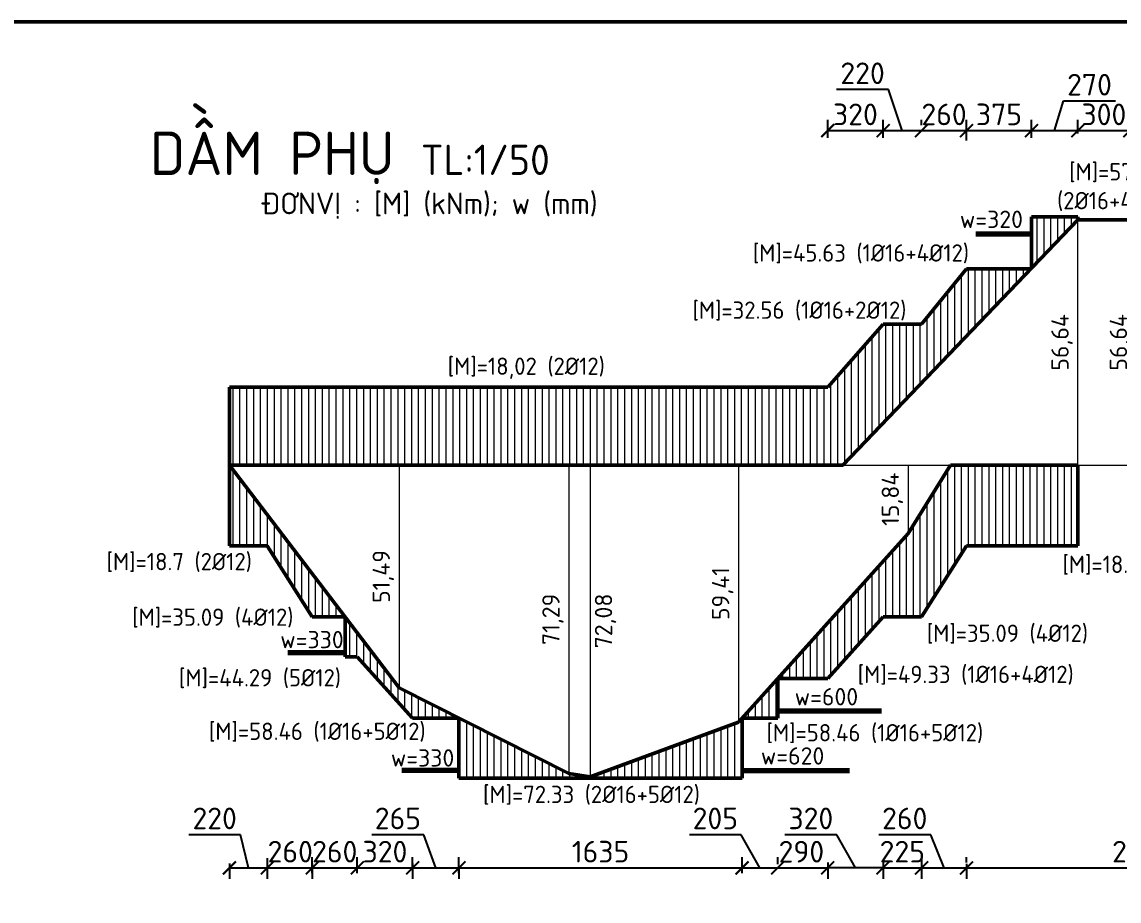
# Model space of a CAD drawing. Header units: millimetres. Extents: x 0 to 4970, y -594 to 1412.
# Drawn here: x 329.6 to 456.3, y -111.6 to -10 of the extents above; entities that cross this region are included whole.
import ezdxf

# ---------------------------------------------------------------- set-up
doc = ezdxf.new("R2010")
doc.units = ezdxf.units.MM
doc.header["$LTSCALE"] = 0.35
doc.header["$PDMODE"] = 3
doc.layers.get('0').update_dxf_attribs({"lineweight": 50})
for name, color, linetype, lineweight in [('Cotthepcat', 3, 'Continuous', 70), ('DuongBaoBieuDo', 2, 'Continuous', 50), ('Kich Thuoc', 1, 'Continuous', 20), ('Ky Hieu', 4, 'Continuous', 20), ('Text', 40, 'Continuous', 20)]:
    doc.layers.add(name, color=color, linetype=linetype, lineweight=lineweight)
doc.styles.get("Standard").update_dxf_attribs({"font": 'isocpeur.ttf'})
doc.styles.add('VN', font='')
doc.styles.get('VN').set_extended_font_data('TCVN 7284')
doc.dimstyles.new('Dim50', dxfattribs={"dimtxt": 2.5, "dimasz": 1.5, "dimexe": 1.25, "dimexo": 0.625, "dimtad": 1, "dimlfac": 50, "dimtxsty": 'Standard', "dimblk": 'ARCHTICK', "dimcen": 2.5, "dimadec": 0, "dimazin": 0, "dimtfac": 1, "dimtmove": 0, "dimatfit": 3, "dimfxl": 1, "dimarcsym": 0})
doc.dimstyles.new('Dim50KT', dxfattribs={"dimtxt": 2.5, "dimasz": 1.5, "dimexe": 1.25, "dimexo": 0.625, "dimtad": 1, "dimlfac": 50, "dimtxsty": 'Standard', "dimblk": 'ARCHTICK', "dimcen": 2.5, "dimse1": 1, "dimse2": 1, "dimsd1": 1, "dimsd2": 1, "dimadec": 0, "dimazin": 0, "dimtfac": 1, "dimtmove": 0, "dimatfit": 3, "dimfxl": 1, "dimarcsym": 0})
doc.dimstyles.new('DimBDB2', dxfattribs={"dimtxt": 2, "dimasz": 1.5, "dimexe": 1.25, "dimexo": 0.625, "dimtad": 1, "dimlfac": 2, "dimtxsty": 'Standard', "dimblk": 'ARCHTICK', "dimcen": 2.5, "dimse1": 1, "dimse2": 1, "dimsd1": 1, "dimsd2": 1, "dimadec": 0, "dimazin": 0, "dimtfac": 1, "dimtmove": 0, "dimatfit": 3, "dimfxl": 1, "dimarcsym": 0})
pattern_1 = [(90, (-9e-13, -594), (-0.79375, 5e-17), [])]

# ---------------------------------------------------------------- blocks, each defined once
blk = doc.blocks.new('*D2210')
at = {"layer": 'Defpoints', "color": 0}
for p in [(439.77, -34.42), (446.17, -34.42), (446.17, -37.58)]:
    blk.add_point(p, dxfattribs=at)
at = {"layer": 'Kich Thuoc', "color": 0, "insert": (441.6, -32.8), "char_height": 2.5, "attachment_point": 5}
blk.add_mtext('{\\H0.8x;w=320}', dxfattribs=at)
blk = doc.blocks.new('_ArchTick')
at = {"color": 0, "linetype": 'ByBlock', "const_width": 0.15}
blk.add_lwpolyline([(-0.5, -0.5), (0.5, 0.5)], dxfattribs=at)
blk = doc.blocks.new('*D2280')
at = {"layer": 'Defpoints', "color": 0}
for p in [(373.19, -61.18), (373.19, -86.93), (373.19, -86.93)]:
    blk.add_point(p, dxfattribs=at)
at = {"layer": 'Kich Thuoc', "color": 0, "insert": (371.36, -74.06), "char_height": 2, "attachment_point": 5, "rotation": 90}
blk.add_mtext('51,49', dxfattribs=at)
blk = doc.blocks.new('*D2281')
at = {"layer": 'Defpoints', "color": 0}
for p in [(392.79, -61.18), (392.79, -96.83), (392.79, -96.83)]:
    blk.add_point(p, dxfattribs=at)
at = {"layer": 'Kich Thuoc', "color": 0, "insert": (390.96, -79.01), "char_height": 2, "attachment_point": 5, "rotation": 90}
blk.add_mtext('71,29', dxfattribs=at)
blk = doc.blocks.new('*D2282')
at = {"layer": 'Defpoints', "color": 0}
for p in [(395.24, -61.18), (395.24, -97.22), (398.86, -97.22)]:
    blk.add_point(p, dxfattribs=at)
at = {"layer": 'Kich Thuoc', "color": 0, "insert": (397.03, -79.2), "char_height": 2, "attachment_point": 5, "rotation": 90}
blk.add_mtext('72,08', dxfattribs=at)
blk = doc.blocks.new('*D2283')
at = {"layer": 'Defpoints', "color": 0}
for p in [(412.39, -61.18), (412.39, -90.89), (412.39, -90.89)]:
    blk.add_point(p, dxfattribs=at)
at = {"layer": 'Kich Thuoc', "color": 0, "insert": (410.56, -76.04), "char_height": 2, "attachment_point": 5, "rotation": 90}
blk.add_mtext('59,41', dxfattribs=at)
blk = doc.blocks.new('*D2284')
at = {"layer": 'Defpoints', "color": 0}
for p in [(431.99, -61.18), (431.99, -69.1), (431.99, -69.1)]:
    blk.add_point(p, dxfattribs=at)
at = {"layer": 'Kich Thuoc', "color": 0, "insert": (430.16, -65.14), "char_height": 2, "attachment_point": 5, "rotation": 90}
blk.add_mtext('15,84', dxfattribs=at)
blk = doc.blocks.new('*D2285')
at = {"layer": 'Defpoints', "color": 0}
for p in [(451.59, -32.86), (451.59, -61.18), (451.59, -61.18)]:
    blk.add_point(p, dxfattribs=at)
at = {"layer": 'Kich Thuoc', "color": 0, "insert": (449.76, -47.02), "char_height": 2, "attachment_point": 5, "rotation": 90}
blk.add_mtext('56,64', dxfattribs=at)
blk = doc.blocks.new('*D2286')
at = {"layer": 'Defpoints', "color": 0}
for p in [(457.59, -32.86), (457.59, -61.18), (458.33, -61.18)]:
    blk.add_point(p, dxfattribs=at)
at = {"layer": 'Kich Thuoc', "color": 0, "insert": (456.5, -47.02), "char_height": 2, "attachment_point": 5, "rotation": 90}
blk.add_mtext('56,64', dxfattribs=at)
blk = doc.blocks.new('*D2213')
at = {"layer": 'Defpoints', "color": 0}
for p in [(446.22, -22.56), (446.22, -23.37), (438.73, -24.31)]:
    blk.add_point(p, dxfattribs=at)
at = {"layer": 'Kich Thuoc', "color": 0, "lineweight": -2}
for p, q in [((438.73, -23.69), (438.73, -21.31)), ((446.22, -22.74), (446.22, -21.31)), ((438.73, -22.56), (446.22, -22.56))]:
    blk.add_line(p, q, dxfattribs=at)
at = {"layer": 'Kich Thuoc', "color": 0, "lineweight": -2, "xscale": 1.5, "yscale": 1.5, "zscale": 1.5, "rotation": 180}
blk.add_blockref('_ArchTick', (438.73, -22.56), dxfattribs=at)
at = {"layer": 'Kich Thuoc', "color": 0, "lineweight": -2, "xscale": 1.5, "yscale": 1.5, "zscale": 1.5}
blk.add_blockref('_ArchTick', (446.22, -22.56), dxfattribs=at)
at = {"layer": 'Kich Thuoc', "color": 0, "insert": (442.47, -20.68), "char_height": 2.5, "attachment_point": 5}
blk.add_mtext('375', dxfattribs=at)
blk = doc.blocks.new('*D2214')
at = {"layer": 'Defpoints', "color": 0}
for p in [(451.59, -22.56), (446.22, -23.99), (451.59, -23.52)]:
    blk.add_point(p, dxfattribs=at)
at = {"layer": 'Kich Thuoc', "color": 0, "lineweight": -2}
for p, q in [((448.9, -22.56), (449.93, -19.12)), ((449.93, -19.12), (455.93, -19.12)), ((446.22, -23.37), (446.22, -21.31)), ((451.59, -22.9), (451.59, -21.31)), ((446.22, -22.56), (451.59, -22.56))]:
    blk.add_line(p, q, dxfattribs=at)
at = {"layer": 'Kich Thuoc', "color": 0, "lineweight": -2, "xscale": 1.5, "yscale": 1.5, "zscale": 1.5, "rotation": 180}
blk.add_blockref('_ArchTick', (446.22, -22.56), dxfattribs=at)
at = {"layer": 'Kich Thuoc', "color": 0, "lineweight": -2, "xscale": 1.5, "yscale": 1.5, "zscale": 1.5}
blk.add_blockref('_ArchTick', (451.59, -22.56), dxfattribs=at)
at = {"layer": 'Kich Thuoc', "color": 0, "insert": (452.93, -17.25), "char_height": 2.5, "attachment_point": 5}
blk.add_mtext('270', dxfattribs=at)
blk = doc.blocks.new('*D2215')
at = {"layer": 'Defpoints', "color": 0}
for p in [(457.59, -22.56), (451.59, -23.52), (457.59, -23.31)]:
    blk.add_point(p, dxfattribs=at)
at = {"layer": 'Kich Thuoc', "color": 0, "lineweight": -2}
for p, q in [((451.59, -22.9), (451.59, -21.31)), ((457.59, -22.68), (457.59, -21.31)), ((451.59, -22.56), (457.59, -22.56))]:
    blk.add_line(p, q, dxfattribs=at)
at = {"layer": 'Kich Thuoc', "color": 0, "lineweight": -2, "xscale": 1.5, "yscale": 1.5, "zscale": 1.5, "rotation": 180}
blk.add_blockref('_ArchTick', (451.59, -22.56), dxfattribs=at)
at = {"layer": 'Kich Thuoc', "color": 0, "lineweight": -2, "xscale": 1.5, "yscale": 1.5, "zscale": 1.5}
blk.add_blockref('_ArchTick', (457.59, -22.56), dxfattribs=at)
at = {"layer": 'Kich Thuoc', "color": 0, "insert": (454.59, -20.68), "char_height": 2.5, "attachment_point": 5}
blk.add_mtext('300', dxfattribs=at)
blk = doc.blocks.new('*D2219')
at = {"layer": 'Defpoints', "color": 0}
for p in [(357.95, -105.98), (363.15, -106.61), (363.15, -107.72)]:
    blk.add_point(p, dxfattribs=at)
at = {"layer": 'Kich Thuoc', "color": 0, "lineweight": -2}
for p, q in [((357.95, -106.61), (357.95, -108.97)), ((363.15, -107.23), (363.15, -108.97)), ((357.95, -107.72), (363.15, -107.72))]:
    blk.add_line(p, q, dxfattribs=at)
at = {"layer": 'Kich Thuoc', "color": 0, "lineweight": -2, "xscale": 1.5, "yscale": 1.5, "zscale": 1.5, "rotation": 180}
blk.add_blockref('_ArchTick', (357.95, -107.72), dxfattribs=at)
at = {"layer": 'Kich Thuoc', "color": 0, "lineweight": -2, "xscale": 1.5, "yscale": 1.5, "zscale": 1.5}
blk.add_blockref('_ArchTick', (363.15, -107.72), dxfattribs=at)
at = {"layer": 'Kich Thuoc', "color": 0, "insert": (360.61, -105.85), "char_height": 2.5, "attachment_point": 5}
blk.add_mtext('260', dxfattribs=at)
blk = doc.blocks.new('*D2237')
at = {"layer": 'Defpoints', "color": 0}
for p in [(363.15, -108.97), (368.35, -107.72), (368.35, -108.97)]:
    blk.add_point(p, dxfattribs=at)
at = {"layer": 'Kich Thuoc', "color": 0, "lineweight": -2}
for p, q in [((363.15, -108.35), (363.15, -106.47)), ((368.35, -108.35), (368.35, -106.47)), ((363.15, -107.72), (368.35, -107.72))]:
    blk.add_line(p, q, dxfattribs=at)
at = {"layer": 'Kich Thuoc', "color": 0, "lineweight": -2, "xscale": 1.5, "yscale": 1.5, "zscale": 1.5, "rotation": 180}
blk.add_blockref('_ArchTick', (363.15, -107.72), dxfattribs=at)
at = {"layer": 'Kich Thuoc', "color": 0, "lineweight": -2, "xscale": 1.5, "yscale": 1.5, "zscale": 1.5}
blk.add_blockref('_ArchTick', (368.35, -107.72), dxfattribs=at)
at = {"layer": 'Kich Thuoc', "color": 0, "insert": (365.75, -105.85), "char_height": 2.5, "attachment_point": 5}
blk.add_mtext('260', dxfattribs=at)
blk = doc.blocks.new('*D2238')
at = {"layer": 'Defpoints', "color": 0}
for p in [(368.35, -108.35), (374.75, -107.72), (374.75, -108.35)]:
    blk.add_point(p, dxfattribs=at)
at = {"layer": 'Kich Thuoc', "color": 0, "lineweight": -2}
for p, q in [((368.35, -107.72), (368.35, -106.47)), ((374.75, -107.72), (374.75, -106.47)), ((368.35, -107.72), (374.75, -107.72))]:
    blk.add_line(p, q, dxfattribs=at)
at = {"layer": 'Kich Thuoc', "color": 0, "lineweight": -2, "xscale": 1.5, "yscale": 1.5, "zscale": 1.5, "rotation": 180}
blk.add_blockref('_ArchTick', (368.35, -107.72), dxfattribs=at)
at = {"layer": 'Kich Thuoc', "color": 0, "lineweight": -2, "xscale": 1.5, "yscale": 1.5, "zscale": 1.5}
blk.add_blockref('_ArchTick', (374.75, -107.72), dxfattribs=at)
at = {"layer": 'Kich Thuoc', "color": 0, "insert": (371.55, -105.85), "char_height": 2.5, "attachment_point": 5}
blk.add_mtext('320', dxfattribs=at)
blk = doc.blocks.new('*D2239')
at = {"layer": 'Defpoints', "color": 0}
for p in [(353.59, -106.61), (357.95, -106.97), (357.95, -107.72)]:
    blk.add_point(p, dxfattribs=at)
at = {"layer": 'Kich Thuoc', "color": 0, "lineweight": -2}
for p, q in [((354.88, -103.89), (348.88, -103.89)), ((355.77, -107.72), (354.88, -103.89)), ((353.59, -107.23), (353.59, -108.97)), ((357.95, -107.6), (357.95, -108.97)), ((353.59, -107.72), (357.95, -107.72))]:
    blk.add_line(p, q, dxfattribs=at)
at = {"layer": 'Kich Thuoc', "color": 0, "lineweight": -2, "xscale": 1.5, "yscale": 1.5, "zscale": 1.5, "rotation": 180}
blk.add_blockref('_ArchTick', (353.59, -107.72), dxfattribs=at)
at = {"layer": 'Kich Thuoc', "color": 0, "lineweight": -2, "xscale": 1.5, "yscale": 1.5, "zscale": 1.5}
blk.add_blockref('_ArchTick', (357.95, -107.72), dxfattribs=at)
at = {"layer": 'Kich Thuoc', "color": 0, "insert": (351.88, -102.01), "char_height": 2.5, "attachment_point": 5}
blk.add_mtext('220', dxfattribs=at)
blk = doc.blocks.new('*D2240')
at = {"layer": 'Defpoints', "color": 0}
for p in [(374.75, -106.61), (380.09, -106.97), (380.09, -107.72)]:
    blk.add_point(p, dxfattribs=at)
at = {"layer": 'Kich Thuoc', "color": 0, "lineweight": -2}
for p, q in [((376.04, -103.89), (370.04, -103.89)), ((377.42, -107.72), (376.04, -103.89)), ((374.75, -107.23), (374.75, -108.97)), ((380.09, -107.6), (380.09, -108.97)), ((374.75, -107.72), (380.09, -107.72))]:
    blk.add_line(p, q, dxfattribs=at)
at = {"layer": 'Kich Thuoc', "color": 0, "lineweight": -2, "xscale": 1.5, "yscale": 1.5, "zscale": 1.5, "rotation": 180}
blk.add_blockref('_ArchTick', (374.75, -107.72), dxfattribs=at)
at = {"layer": 'Kich Thuoc', "color": 0, "lineweight": -2, "xscale": 1.5, "yscale": 1.5, "zscale": 1.5}
blk.add_blockref('_ArchTick', (380.09, -107.72), dxfattribs=at)
at = {"layer": 'Kich Thuoc', "color": 0, "insert": (373.04, -102.01), "char_height": 2.5, "attachment_point": 5}
blk.add_mtext('265', dxfattribs=at)
blk = doc.blocks.new('*D2241')
at = {"layer": 'Defpoints', "color": 0}
for p in [(380.09, -108.97), (412.81, -107.72), (412.81, -108.97)]:
    blk.add_point(p, dxfattribs=at)
at = {"layer": 'Kich Thuoc', "color": 0, "lineweight": -2}
for p, q in [((380.09, -108.35), (380.09, -106.47)), ((412.81, -108.35), (412.81, -106.47)), ((380.09, -107.72), (412.81, -107.72))]:
    blk.add_line(p, q, dxfattribs=at)
at = {"layer": 'Kich Thuoc', "color": 0, "lineweight": -2, "xscale": 1.5, "yscale": 1.5, "zscale": 1.5, "rotation": 180}
blk.add_blockref('_ArchTick', (380.09, -107.72), dxfattribs=at)
at = {"layer": 'Kich Thuoc', "color": 0, "lineweight": -2, "xscale": 1.5, "yscale": 1.5, "zscale": 1.5}
blk.add_blockref('_ArchTick', (412.81, -107.72), dxfattribs=at)
at = {"layer": 'Kich Thuoc', "color": 0, "insert": (396.45, -105.85), "char_height": 2.5, "attachment_point": 5}
blk.add_mtext('1635', dxfattribs=at)
blk = doc.blocks.new('*D2242')
at = {"layer": 'Defpoints', "color": 0}
for p in [(412.81, -108.97), (416.92, -107.72), (416.92, -107.93)]:
    blk.add_point(p, dxfattribs=at)
at = {"layer": 'Kich Thuoc', "color": 0, "lineweight": -2}
for p, q in [((412.71, -103.89), (406.71, -103.89)), ((414.87, -107.72), (412.71, -103.89)), ((412.81, -108.35), (412.81, -106.47)), ((416.92, -107.31), (416.92, -106.47)), ((412.81, -107.72), (416.92, -107.72))]:
    blk.add_line(p, q, dxfattribs=at)
at = {"layer": 'Kich Thuoc', "color": 0, "lineweight": -2, "xscale": 1.5, "yscale": 1.5, "zscale": 1.5, "rotation": 180}
blk.add_blockref('_ArchTick', (412.81, -107.72), dxfattribs=at)
at = {"layer": 'Kich Thuoc', "color": 0, "lineweight": -2, "xscale": 1.5, "yscale": 1.5, "zscale": 1.5}
blk.add_blockref('_ArchTick', (416.92, -107.72), dxfattribs=at)
at = {"layer": 'Kich Thuoc', "color": 0, "insert": (409.71, -102.01), "char_height": 2.5, "attachment_point": 5}
blk.add_mtext('205', dxfattribs=at)
blk = doc.blocks.new('*D2243')
at = {"layer": 'Defpoints', "color": 0}
for p in [(422.69, -106.47), (416.92, -107.93), (422.69, -107.72)]:
    blk.add_point(p, dxfattribs=at)
at = {"layer": 'Kich Thuoc', "color": 0, "lineweight": -2}
for p, q in [((416.92, -107.31), (416.92, -106.47)), ((422.69, -107.1), (422.69, -108.97)), ((416.92, -107.72), (422.69, -107.72))]:
    blk.add_line(p, q, dxfattribs=at)
at = {"layer": 'Kich Thuoc', "color": 0, "lineweight": -2, "xscale": 1.5, "yscale": 1.5, "zscale": 1.5, "rotation": 180}
blk.add_blockref('_ArchTick', (416.92, -107.72), dxfattribs=at)
at = {"layer": 'Kich Thuoc', "color": 0, "lineweight": -2, "xscale": 1.5, "yscale": 1.5, "zscale": 1.5}
blk.add_blockref('_ArchTick', (422.69, -107.72), dxfattribs=at)
at = {"layer": 'Kich Thuoc', "color": 0, "insert": (419.65, -103.77), "char_height": 2.5, "attachment_point": 5}
blk.add_mtext('\\P290', dxfattribs=at)
blk = doc.blocks.new('*D2244')
at = {"layer": 'Defpoints', "color": 0}
for p in [(429.09, -106.47), (433.53, -106.47), (433.53, -107.72)]:
    blk.add_point(p, dxfattribs=at)
at = {"layer": 'Kich Thuoc', "color": 0, "lineweight": -2}
for p, q in [((429.09, -107.1), (429.09, -108.97)), ((433.53, -107.1), (433.53, -108.97)), ((429.09, -107.72), (433.53, -107.72))]:
    blk.add_line(p, q, dxfattribs=at)
at = {"layer": 'Kich Thuoc', "color": 0, "lineweight": -2, "xscale": 1.5, "yscale": 1.5, "zscale": 1.5, "rotation": 180}
blk.add_blockref('_ArchTick', (429.09, -107.72), dxfattribs=at)
at = {"layer": 'Kich Thuoc', "color": 0, "lineweight": -2, "xscale": 1.5, "yscale": 1.5, "zscale": 1.5}
blk.add_blockref('_ArchTick', (433.53, -107.72), dxfattribs=at)
at = {"layer": 'Kich Thuoc', "color": 0, "insert": (431.31, -105.85), "char_height": 2.5, "attachment_point": 5}
blk.add_mtext('225', dxfattribs=at)
blk = doc.blocks.new('*D2245')
at = {"layer": 'Defpoints', "color": 0}
for p in [(429.09, -107.1), (422.69, -107.72), (422.69, -107.72)]:
    blk.add_point(p, dxfattribs=at)
at = {"layer": 'Kich Thuoc', "color": 0, "lineweight": -2}
for p, q in [((423.74, -103.89), (417.74, -103.89)), ((425.89, -107.72), (423.74, -103.89)), ((429.09, -107.72), (422.69, -107.72)), ((422.69, -108.35), (422.69, -108.97)), ((429.09, -107.72), (429.09, -108.97))]:
    blk.add_line(p, q, dxfattribs=at)
at = {"layer": 'Kich Thuoc', "color": 0, "lineweight": -2, "xscale": 1.5, "yscale": 1.5, "zscale": 1.5, "rotation": 180}
blk.add_blockref('_ArchTick', (422.69, -107.72), dxfattribs=at)
at = {"layer": 'Kich Thuoc', "color": 0, "lineweight": -2, "xscale": 1.5, "yscale": 1.5, "zscale": 1.5}
blk.add_blockref('_ArchTick', (429.09, -107.72), dxfattribs=at)
at = {"layer": 'Kich Thuoc', "color": 0, "insert": (420.74, -102.01), "char_height": 2.5, "attachment_point": 5}
blk.add_mtext('320', dxfattribs=at)
blk = doc.blocks.new('*D2246')
at = {"layer": 'Defpoints', "color": 0}
for p in [(433.53, -105.99), (438.73, -106.61), (438.73, -107.73)]:
    blk.add_point(p, dxfattribs=at)
at = {"layer": 'Kich Thuoc', "color": 0, "lineweight": -2}
for p, q in [((434.59, -103.89), (428.59, -103.89)), ((436.13, -107.73), (434.59, -103.89)), ((433.53, -106.61), (433.53, -108.98)), ((438.73, -107.24), (438.73, -108.98)), ((433.53, -107.73), (438.73, -107.73))]:
    blk.add_line(p, q, dxfattribs=at)
at = {"layer": 'Kich Thuoc', "color": 0, "lineweight": -2, "xscale": 1.5, "yscale": 1.5, "zscale": 1.5, "rotation": 180}
blk.add_blockref('_ArchTick', (433.53, -107.73), dxfattribs=at)
at = {"layer": 'Kich Thuoc', "color": 0, "lineweight": -2, "xscale": 1.5, "yscale": 1.5, "zscale": 1.5}
blk.add_blockref('_ArchTick', (438.73, -107.73), dxfattribs=at)
at = {"layer": 'Kich Thuoc', "color": 0, "insert": (431.59, -102.01), "char_height": 2.5, "attachment_point": 5}
blk.add_mtext('260', dxfattribs=at)
blk = doc.blocks.new('*D2247')
at = {"layer": 'Defpoints', "color": 0}
for p in [(438.73, -107.73), (479.18, -107.73), (479.18, -107.73)]:
    blk.add_point(p, dxfattribs=at)
at = {"layer": 'Kich Thuoc', "color": 0, "lineweight": -2}
for p, q in [((438.73, -107.1), (438.73, -106.48)), ((479.18, -107.1), (479.18, -106.48)), ((438.73, -107.73), (479.18, -107.73))]:
    blk.add_line(p, q, dxfattribs=at)
at = {"layer": 'Kich Thuoc', "color": 0, "lineweight": -2, "xscale": 1.5, "yscale": 1.5, "zscale": 1.5, "rotation": 180}
blk.add_blockref('_ArchTick', (438.73, -107.73), dxfattribs=at)
at = {"layer": 'Kich Thuoc', "color": 0, "lineweight": -2, "xscale": 1.5, "yscale": 1.5, "zscale": 1.5}
blk.add_blockref('_ArchTick', (479.18, -107.73), dxfattribs=at)
at = {"layer": 'Kich Thuoc', "color": 0, "insert": (458.96, -105.85), "char_height": 2.5, "attachment_point": 5}
blk.add_mtext('2020', dxfattribs=at)
blk = doc.blocks.new('*D2172')
at = {"layer": 'Defpoints', "color": 0}
for p in [(429.09, -22.56), (422.69, -24.01), (429.09, -24.01)]:
    blk.add_point(p, dxfattribs=at)
at = {"layer": 'Kich Thuoc', "color": 0, "lineweight": -2}
for p, q in [((422.69, -23.39), (422.69, -21.31)), ((429.09, -23.39), (429.09, -21.31)), ((422.69, -22.56), (429.09, -22.56))]:
    blk.add_line(p, q, dxfattribs=at)
at = {"layer": 'Kich Thuoc', "color": 0, "lineweight": -2, "xscale": 1.5, "yscale": 1.5, "zscale": 1.5, "rotation": 180}
blk.add_blockref('_ArchTick', (422.69, -22.56), dxfattribs=at)
at = {"layer": 'Kich Thuoc', "color": 0, "lineweight": -2, "xscale": 1.5, "yscale": 1.5, "zscale": 1.5}
blk.add_blockref('_ArchTick', (429.09, -22.56), dxfattribs=at)
at = {"layer": 'Kich Thuoc', "color": 0, "insert": (425.89, -20.68), "char_height": 2.5, "attachment_point": 5}
blk.add_mtext('320', dxfattribs=at)
blk = doc.blocks.new('_None')
blk = doc.blocks.new('*D2173')
at = {"layer": 'Defpoints', "color": 0}
for p in [(433.52, -22.56), (433.52, -22.56), (429.09, -24.01)]:
    blk.add_point(p, dxfattribs=at)
at = {"layer": 'Kich Thuoc', "color": 0, "lineweight": -2}
for p, q in [((429.72, -17.8), (423.72, -17.8)), ((431.31, -22.56), (429.72, -17.8)), ((429.09, -23.39), (429.09, -21.31)), ((433.52, -21.93), (433.52, -21.31)), ((429.09, -22.56), (433.52, -22.56))]:
    blk.add_line(p, q, dxfattribs=at)
at = {"layer": 'Kich Thuoc', "color": 0, "lineweight": -2, "xscale": 1.5, "yscale": 1.5, "zscale": 1.5, "rotation": 180}
blk.add_blockref('_ArchTick', (429.09, -22.56), dxfattribs=at)
at = {"layer": 'Kich Thuoc', "color": 0, "lineweight": -2, "xscale": 1.5, "yscale": 1.5, "zscale": 1.5}
blk.add_blockref('_ArchTick', (433.52, -22.56), dxfattribs=at)
at = {"layer": 'Kich Thuoc', "color": 0, "insert": (426.72, -15.93), "char_height": 2.5, "attachment_point": 5}
blk.add_mtext('220', dxfattribs=at)
blk = doc.blocks.new('*D2174')
at = {"layer": 'Defpoints', "color": 0}
for p in [(433.52, -22.56), (438.73, -22.56), (438.73, -22.56)]:
    blk.add_point(p, dxfattribs=at)
at = {"layer": 'Kich Thuoc', "color": 0, "lineweight": -2}
for p, q in [((433.52, -21.93), (433.52, -21.31)), ((438.73, -21.93), (438.73, -21.31)), ((433.52, -22.56), (438.73, -22.56))]:
    blk.add_line(p, q, dxfattribs=at)
at = {"layer": 'Kich Thuoc', "color": 0, "lineweight": -2, "xscale": 1.5, "yscale": 1.5, "zscale": 1.5, "rotation": 180}
blk.add_blockref('_ArchTick', (433.52, -22.56), dxfattribs=at)
at = {"layer": 'Kich Thuoc', "color": 0, "lineweight": -2, "xscale": 1.5, "yscale": 1.5, "zscale": 1.5}
blk.add_blockref('_ArchTick', (438.73, -22.56), dxfattribs=at)
at = {"layer": 'Kich Thuoc', "color": 0, "insert": (436.13, -20.68), "char_height": 2.5, "attachment_point": 5}
blk.add_mtext('260', dxfattribs=at)
blk = doc.blocks.new('*D2193')
at = {"layer": 'Defpoints', "color": 0}
for p in [(416.92, -89.57), (428.92, -89.57), (428.92, -89.57)]:
    blk.add_point(p, dxfattribs=at)
at = {"layer": 'Kich Thuoc', "color": 0, "insert": (422.54, -87.95), "char_height": 2.5, "attachment_point": 5}
blk.add_mtext('{\\H0.8x;w=600}', dxfattribs=at)
blk = doc.blocks.new('*D2194')
at = {"layer": 'Defpoints', "color": 0}
for p in [(412.81, -96.41), (425.21, -96.41), (425.21, -96.41)]:
    blk.add_point(p, dxfattribs=at)
at = {"layer": 'Kich Thuoc', "color": 0, "insert": (418.63, -94.79), "char_height": 2.5, "attachment_point": 5}
blk.add_mtext('{\\H0.8x;w=620}', dxfattribs=at)
blk = doc.blocks.new('*D2195')
at = {"layer": 'Defpoints', "color": 0}
for p in [(372.59, -96.64), (379.19, -96.64), (379.19, -96.64)]:
    blk.add_point(p, dxfattribs=at)
at = {"layer": 'Kich Thuoc', "color": 0, "insert": (375.89, -95.02), "char_height": 2.5, "attachment_point": 5}
blk.add_mtext('{\\H0.8x;w=330}', dxfattribs=at)
blk = doc.blocks.new('*D2196')
at = {"layer": 'Defpoints', "color": 0}
for p in [(359.82, -82.98), (366.42, -82.98), (366.42, -82.98)]:
    blk.add_point(p, dxfattribs=at)
at = {"layer": 'Kich Thuoc', "color": 0, "insert": (363.12, -81.35), "char_height": 2.5, "attachment_point": 5}
blk.add_mtext('{\\H0.8x;w=330}', dxfattribs=at)

msp = doc.modelspace()

# ---------------------------------------------------------------- hatches: boundary and pattern name
at = {"layer": 'Ky Hieu'}
h = msp.add_hatch(dxfattribs=at)
h.set_pattern_fill('LINE', color=256, scale=0.25, angle=90, style=0)
h.set_pattern_definition(pattern_1)
h.paths.add_polyline_path([(446.180673, -38.503132), (438.730863, -38.503132), (433.530863, -44.903132), (429.088741, -44.903132), (422.688741, -52.173132), (353.586868, -52.173132), (353.586868, -61.183132), (424.440868, -61.183132)])
h.paths.add_polyline_path([(451.586868, -32.863132), (451.586868, -32.533132), (446.21591, -32.533132), (446.21591, -38.466371)])
h.paths.add_polyline_path([(465.381231, -32.533132), (457.586868, -32.533132), (457.586868, -32.863132), (465.381231, -39.353132)])
h.paths.add_polyline_path([(473.127555, -39.353132), (465.381231, -39.353132), (473.127555, -45.803132)])
h.paths.add_polyline_path([(479.161251, -45.803132), (473.127555, -45.803132), (477.186868, -49.183132), (496.786868, -56.233132), (516.386868, -57.383132), (535.986868, -50.368132), (542.433497, -45.783132), (535.839276, -45.783132), (529.439276, -52.173132), (485.561251, -52.173132)])
h.paths.add_polyline_path([(551.474243, -39.353132), (542.433497, -39.353132), (542.433497, -45.783132)])
h.paths.add_polyline_path([(555.586868, -36.428132), (555.586868, -35.853132), (551.474243, -35.853132), (551.474243, -39.353132)])
h.paths.add_polyline_path([(565.488195, -35.853132), (561.586868, -35.853132), (561.586868, -36.428132), (565.488195, -39.353132)])
h.paths.add_polyline_path([(573.010754, -39.353132), (565.488195, -39.353132), (573.010754, -44.993132)])
h.paths.add_polyline_path([(583.527254, -44.993132), (573.010754, -44.993132), (581.186868, -51.123132), (600.786868, -58.608132), (610.586868, -58.608132), (610.586868, -52.173132), (588.727254, -52.173132)])
h = msp.add_hatch(dxfattribs=at)
h.set_pattern_fill('LINE', color=256, scale=0.25, angle=90, style=0)
h.set_pattern_definition(pattern_1)
h.paths.add_polyline_path([(353.586868, -61.183132), (353.586868, -70.533132), (357.947909, -70.533132), (363.147909, -78.733132), (366.947909, -78.733132)])
h.paths.add_polyline_path([(373.186868, -86.928132), (366.947909, -78.733132), (366.947909, -83.333132), (368.347909, -83.333132), (374.747909, -90.413132), (380.086464, -90.413132)])
h.paths.add_polyline_path([(380.086464, -90.413132), (380.086464, -97.353132), (412.814227, -97.353132), (412.814227, -90.413132), (412.386868, -90.888132), (395.236868, -97.223132), (392.786868, -96.828132)])
h.paths.add_polyline_path([(416.916866, -85.853132), (412.814227, -90.413132), (416.916866, -90.413132)])
h.paths.add_polyline_path([(429.088741, -78.733132), (433.530863, -78.733132), (438.730863, -70.533132), (451.586868, -70.533132), (451.586868, -61.183132), (436.886868, -61.183132), (431.986868, -69.103132), (416.916866, -85.853132), (422.688741, -85.853132)])
h.paths.add_polyline_path([(472.286868, -61.183132), (457.586868, -61.183132), (457.586868, -70.533132), (479.184752, -70.533132), (485.561251, -78.673132), (490.00606, -78.673132), (477.186868, -68.313132)])
h.paths.add_polyline_path([(496.786868, -84.153132), (490.00606, -78.673132), (490.00606, -86.693132), (523.167676, -86.693132), (523.167676, -78.673132), (516.386868, -84.153132), (506.586868, -85.938132)])
h.paths.add_polyline_path([(535.815775, -70.533132), (555.586868, -70.533132), (555.586868, -61.183132), (540.886868, -61.183132), (535.986868, -68.313132), (523.167676, -78.673132), (529.439276, -78.673132)])
h.paths.add_polyline_path([(576.286868, -61.183132), (561.586868, -61.183132), (561.586868, -70.542247), (583.527254, -70.533132), (588.727254, -78.733132), (594.082419, -78.733132), (581.186868, -68.308132)])
h.paths.add_polyline_path([(600.786868, -84.153132), (594.082419, -78.733132), (594.082419, -86.693132), (610.586868, -86.693132), (610.586868, -85.938132)])

# ---------------------------------------------------------------- linework, layer by layer
msp.add_lwpolyline([(20, -584), (830, -584), (830, -10), (20, -10)], close=True)
at = {"layer": 'Cotthepcat'}
for p, q in [((446.21591, -34.533132), (439.81591, -34.533132)), ((366.947909, -82.864715), (360.347909, -82.864715)), ((416.916866, -89.582906), (428.916866, -89.582906)), ((380.086464, -96.49129), (373.486464, -96.49129)), ((412.814227, -96.49129), (425.214227, -96.49129))]:
    msp.add_line(p, q, dxfattribs=at)
at = {"layer": 'DuongBaoBieuDo'}
for p, q in [((446.21591, -38.503132), (446.21591, -32.533132)), ((451.586868, -32.533132), (446.21591, -32.533132)), ((446.21591, -32.533132), (446.21591, -38.503132)), ((451.586868, -32.863132), (451.586868, -32.533132)), ((438.730863, -38.503132), (433.530863, -44.903132)), ((438.730863, -38.503132), (433.530863, -44.903132)), ((438.730863, -38.503132), (446.21591, -38.503132)), ((446.21591, -38.503132), (438.730863, -38.503132)), ((429.088741, -44.903132), (422.688741, -52.173132)), ((429.081923, -44.903132), (422.688741, -52.173132)), ((429.081923, -44.903132), (433.524045, -44.903132)), ((433.530863, -44.903132), (429.081923, -44.903132)), ((353.586868, -52.173132), (422.688741, -52.173132)), ((422.688741, -52.173132), (353.586868, -52.173132)), ((353.586868, -52.173132), (353.586868, -61.183132)), ((353.586868, -61.183132), (353.586868, -70.533132)), ((353.586868, -61.183132), (373.186868, -86.928132)), ((353.586868, -61.183132), (353.586868, -70.533132)), ((431.986868, -69.103132), (436.886868, -61.183132)), ((436.886868, -61.183132), (451.586868, -61.183132)), ((451.586868, -61.183132), (451.586868, -70.533132)), ((412.386868, -90.888132), (431.986868, -69.103132)), ((357.947909, -70.533132), (353.586868, -70.533132)), ((353.586868, -70.533132), (357.947909, -70.533132)), ((357.947909, -70.533132), (363.147909, -78.733132)), ((357.947909, -70.533132), (363.147909, -78.733132)), ((433.530863, -78.733132), (438.730863, -70.533132)), ((433.530863, -78.733132), (438.730863, -70.533132)), ((438.730863, -70.533132), (451.586868, -70.533132)), ((366.947909, -78.733132), (363.147909, -78.733132)), ((363.147909, -78.733132), (366.947909, -78.733132)), ((366.947909, -78.733132), (366.947909, -83.333132)), ((366.947909, -78.733132), (366.947909, -83.333132)), ((422.688741, -85.853132), (429.088741, -78.733132)), ((422.688741, -85.853132), (429.088741, -78.733132)), ((429.088741, -78.733132), (433.530863, -78.733132)), ((429.088741, -78.733132), (433.530863, -78.733132)), ((368.347909, -83.333132), (366.947909, -83.333132)), ((366.947909, -83.333132), (368.347909, -83.333132)), ((368.347909, -83.333132), (374.747909, -90.413132)), ((368.347909, -83.333132), (374.747909, -90.413132)), ((422.688741, -85.853132), (416.916866, -85.853132)), ((416.916866, -85.853132), (416.916866, -90.413132)), ((416.916866, -90.413132), (416.916866, -85.853132)), ((416.916866, -85.853132), (422.688741, -85.853132)), ((373.186868, -86.928132), (392.786868, -96.828132)), ((380.086464, -90.413132), (374.747909, -90.413132)), ((374.747909, -90.413132), (380.086464, -90.413132)), ((380.086464, -90.413132), (380.086464, -97.353132)), ((380.086464, -90.413132), (380.086464, -97.353132)), ((395.236868, -97.223132), (412.386868, -90.888132)), ((416.916866, -90.413132), (412.814227, -90.413132)), ((412.814227, -90.413132), (412.814227, -97.353132)), ((412.814227, -97.353132), (412.814227, -90.413132)), ((412.814227, -90.413132), (416.916866, -90.413132)), ((380.086464, -97.353132), (412.814227, -97.353132)), ((380.086464, -97.353132), (412.814227, -97.353132)), ((392.786868, -96.828132), (395.236868, -97.223132))]:
    msp.add_line(p, q, dxfattribs=at)
msp.add_lwpolyline([(610.586868, -58.608132), (600.786868, -58.608132), (581.186868, -51.123132), (561.586868, -36.428132), (555.586868, -36.428132), (535.986868, -50.368132), (516.386868, -57.383132), (496.786868, -56.233132), (477.186868, -49.183132), (457.586868, -32.863132), (451.586868, -32.863132), (424.440868, -61.183132), (353.586868, -61.183132)], dxfattribs=at)
at = {"layer": 'Kich Thuoc'}
msp.add_line((353.586868, -61.183132), (457.586868, -61.183132), dxfattribs=at)
at = {"layer": 'Ky Hieu'}
for p, q in [((424.440868, -61.183132), (451.586868, -32.863132)), ((451.586868, -61.183132), (451.586868, -32.863132)), ((451.586868, -32.863132), (457.586868, -32.863132)), ((373.186868, -86.928132), (353.586868, -61.183132)), ((373.186868, -61.183132), (373.186868, -86.928132)), ((392.786868, -61.183132), (392.786868, -96.828132)), ((395.236868, -61.183132), (395.236868, -97.223132)), ((412.386868, -61.183132), (412.386868, -90.888132)), ((431.986868, -61.183132), (431.986868, -69.103132)), ((431.986868, -69.103132), (436.886868, -61.183132)), ((431.986868, -69.103132), (412.386868, -90.888132)), ((373.186868, -86.928132), (392.786868, -96.828132)), ((395.236868, -97.223132), (412.386868, -90.888132)), ((392.786868, -96.828132), (395.236868, -97.223132))]:
    msp.add_line(p, q, dxfattribs=at)

# ---------------------------------------------------------------- texts
at = {"layer": 'Text', "style": 'VN'}
for s, insert, char_height, width, attachment_point in [('^IDẦM PHỤ {\\H0.7x;TL:1/50}', (365.979723, -28.726266), 5, 119.00779123, 8), ('[M]=57.30 \\P(2%%C16+4%%C12)', (455.860504, -29.073799), 2, 28.27522987, 5), ('ĐƠNVỊ : [M] (kNm); w (mm)', (376.687599, -31.23026), 2.5, 43.36754411, 5), ('[M]=45.63 (1%%C16+4%%C12)', (426.526677, -36.785664), 2, 27.07398563, 5), ('[M]=32.56 (1%%C16+2%%C12)', (419.428218, -43.393575), 2, 26.17992641, 5), ('[M]=18,02 (2%%C12)', (387.874265, -50.002173), 2, 21.56272033, 5), ('[M]=18.7 (2%%C12)', (347.79086, -72.442465), 2, 20.26555178, 5), ('[M]=18.7 (2%%C12)', (458.19502, -72.75931), 2, 18.21128727, 5), ('[M]=35.09 (4%%C12)', (351.665042, -78.8628), 2, 24.37985567, 5), ('[M]=35.09 (4%%C12)', (443.448632, -80.718646), 2, 24.64228355, 5), ('[M]=44.29 (5%%C12)', (357.116913, -85.863392), 2, 24.37985567, 5), ('[M]=49.33 (1%%C16+4%%C12)', (438.632783, -85.471835), 2, 28.84146846, 5), ('[M]=58.46 (1%%C16+5%%C12)', (363.735689, -92.04735), 2, 26.1519354, 5), ('[M]=58.46 (1%%C16+5%%C12)', (428.141447, -92.212551), 2, 32.51574113, 5), ('[M]=72.33 (2%%C16+5%%C12)', (395.407569, -99.336807), 2, 26.69366199, 5)]:
    msp.add_mtext(s, dxfattribs=dict(at, insert=insert, char_height=char_height, width=width, attachment_point=attachment_point))

# ---------------------------------------------------------------- dimensions: what is measured, and where the dimension line sits
at = {"layer": 'Kich Thuoc'}
for base, p1, p2, text, override, picture, middle in [((433.524045, -22.558791), (429.088741, -24.013888), (433.524045, -22.558791), '220', {"dimtmove": 1, "dimldrblk": 'None'}, '*D2173', (429.094568, -17.802835)), ((438.730863, -22.558791), (433.524045, -22.558791), (438.730863, -22.558791), '260', {"dimtmove": 1, "dimldrblk": 'None'}, '*D2174', (436.127454, -22.558791)), ((422.688741, -107.724637), (416.916866, -107.933327), (422.688741, -106.474637), '\\P290', {"dimtmove": 1}, '*D2243', (419.652812, -107.724637)), ((357.952403, -107.724637), (353.586868, -106.608909), (357.952403, -106.974637), '220', {"dimtmove": 1}, '*D2239', (354.253374, -103.887801)), ((380.086464, -107.724637), (374.747909, -106.608909), (380.086464, -106.974637), '265', {"dimtmove": 1}, '*D2240', (375.414415, -103.887801)), ((416.916866, -107.724637), (412.814227, -108.974637), (416.916866, -107.933327), '205', {"dimtmove": 1}, '*D2242', (412.089842, -103.887801))]:
    dim = msp.add_linear_dim(base=base, p1=p1, p2=p2, text=text, dimstyle='Dim50', override=override, dxfattribs=at)
    dim.commit()
    dim.dimension.update_dxf_attribs({"geometry": picture, "text_midpoint": middle, "dimtype": 160})
for base, p1, p2, text, picture, middle in [((451.586868, -22.558791), (446.21591, -23.992332), (451.586868, -23.523642), '270', '*D2214', (450.557639, -17.246291)), ((446.21591, -22.558791), (438.730863, -24.312991), (446.21591, -23.367332), '375', '*D2213', (442.473387, -20.683791))]:
    dim = msp.add_linear_dim(base=base, p1=p1, p2=p2, text=text, dimstyle='Dim50', override={"dimtmove": 1}, dxfattribs=at)
    dim.commit()
    dim.dimension.update_dxf_attribs({"geometry": picture, "text_midpoint": middle})
dim = msp.add_linear_dim(base=(429.088741, -22.558791), p1=(422.688741, -24.013888), p2=(429.088741, -24.013888), dimstyle='Dim50', override={"dimldrblk": 'None'}, dxfattribs=at)
dim.commit()
dim.dimension.update_dxf_attribs({"geometry": '*D2172', "text_midpoint": (425.888741, -20.683791)})
for base, p1, p2, picture, middle in [((457.586868, -22.558791), (451.586868, -23.523642), (457.586868, -23.308791), '*D2215', (454.586868, -22.558791)), ((422.688741, -107.724637), (429.088741, -107.099637), (422.688741, -107.724637), '*D2245', (423.115742, -103.887801)), ((438.726369, -107.729131), (433.526369, -105.988403), (438.726369, -106.613403), '*D2246', (433.969341, -103.887801)), ((363.147909, -107.724637), (357.947909, -105.983909), (363.147909, -106.608909), '*D2219', (360.608674, -107.724637))]:
    dim = msp.add_linear_dim(base=base, p1=p1, p2=p2, dimstyle='Dim50', override={"dimtmove": 1}, dxfattribs=at)
    dim.commit()
    dim.dimension.update_dxf_attribs({"geometry": picture, "text_midpoint": middle, "dimtype": 160})
for base, p1, p2, text, dimstyle, picture, middle in [((446.169017, -34.423634), (439.769017, -34.423634), (446.169017, -37.577868), '{\\H0.8x;w=320}', 'Dim50KT', '*D2210', (441.602336, -34.423634)), ((366.415998, -82.975489), (359.815998, -82.975489), (366.415998, -82.975489), '{\\H0.8x;w=<>}', 'Dim50KT', '*D2196', (363.115998, -82.975489)), ((428.916866, -89.572271), (416.916866, -89.572271), (428.916866, -89.572271), '{\\H0.8x;w=<>}', 'Dim50KT', '*D2193', (422.53704, -89.572271)), ((379.192381, -96.642309), (372.592381, -96.642309), (379.192381, -96.642309), '{\\H0.8x;w=<>}', 'Dim50KT', '*D2195', (375.892381, -96.642309)), ((425.214227, -96.412647), (412.814227, -96.412647), (425.214227, -96.412647), '{\\H0.8x;w=<>}', 'Dim50KT', '*D2194', (418.6344, -96.412647)), ((433.530863, -107.724637), (429.088741, -106.474637), (433.530863, -106.474637), '225', 'Dim50', '*D2244', (431.309802, -107.724637))]:
    dim = msp.add_linear_dim(base=base, p1=p1, p2=p2, text=text, dimstyle=dimstyle, dxfattribs=at)
    dim.commit()
    dim.dimension.update_dxf_attribs({"geometry": picture, "text_midpoint": middle, "dimtype": 160})
for base, p1, p2, picture, middle in [((451.586868, -61.183132), (451.586868, -32.863132), (451.586868, -61.183132), '*D2285', (449.761868, -47.023132)), ((458.327624, -61.183132), (457.586868, -32.863132), (457.586868, -61.183132), '*D2286', (456.502624, -47.023132)), ((373.186868, -86.928132), (373.186868, -61.183132), (373.186868, -86.928132), '*D2280', (371.361868, -74.055632)), ((392.786868, -96.828132), (392.786868, -61.183132), (392.786868, -96.828132), '*D2281', (390.961868, -79.005632)), ((412.386868, -90.888132), (412.386868, -61.183132), (412.386868, -90.888132), '*D2283', (410.561868, -76.035632)), ((431.986868, -69.103132), (431.986868, -61.183132), (431.986868, -69.103132), '*D2284', (430.161868, -65.143132))]:
    dim = msp.add_linear_dim(base=base, p1=p1, p2=p2, angle=90, dimstyle='DimBDB2', dxfattribs=at)
    dim.commit()
    dim.dimension.update_dxf_attribs({"geometry": picture, "text_midpoint": middle})
dim = msp.add_linear_dim(base=(398.858387, -97.223132), p1=(395.236868, -61.183132), p2=(395.236868, -97.223132), angle=90, dimstyle='DimBDB2', dxfattribs=at)
dim.commit()
dim.dimension.update_dxf_attribs({"geometry": '*D2282', "text_midpoint": (398.858387, -79.203132), "dimtype": 160})
dim = msp.add_linear_dim(base=(368.347909, -107.724637), p1=(363.147909, -108.974637), p2=(368.347909, -108.974637), dimstyle='Dim50', dxfattribs=at)
dim.commit()
dim.dimension.update_dxf_attribs({"geometry": '*D2237', "text_midpoint": (365.747909, -107.724637), "dimtype": 160})
dim = msp.add_linear_dim(base=(374.747909, -107.724637), p1=(368.347909, -108.349637), p2=(374.747909, -108.349637), dimstyle='Dim50', dxfattribs=at)
dim.commit()
dim.dimension.update_dxf_attribs({"geometry": '*D2238', "text_midpoint": (371.547909, -105.849637)})
for base, p1, p2, text, picture, middle in [((412.814227, -107.724637), (380.086464, -108.974637), (412.814227, -108.974637), '1635', '*D2241', (396.450346, -105.849637)), ((479.184752, -107.729131), (438.726369, -107.729131), (479.184752, -107.729131), '2020', '*D2247', (458.95556, -105.854131))]:
    dim = msp.add_linear_dim(base=base, p1=p1, p2=p2, text=text, dimstyle='Dim50', dxfattribs=at)
    dim.commit()
    dim.dimension.update_dxf_attribs({"geometry": picture, "text_midpoint": middle})

doc.saveas('drawing.dxf')
